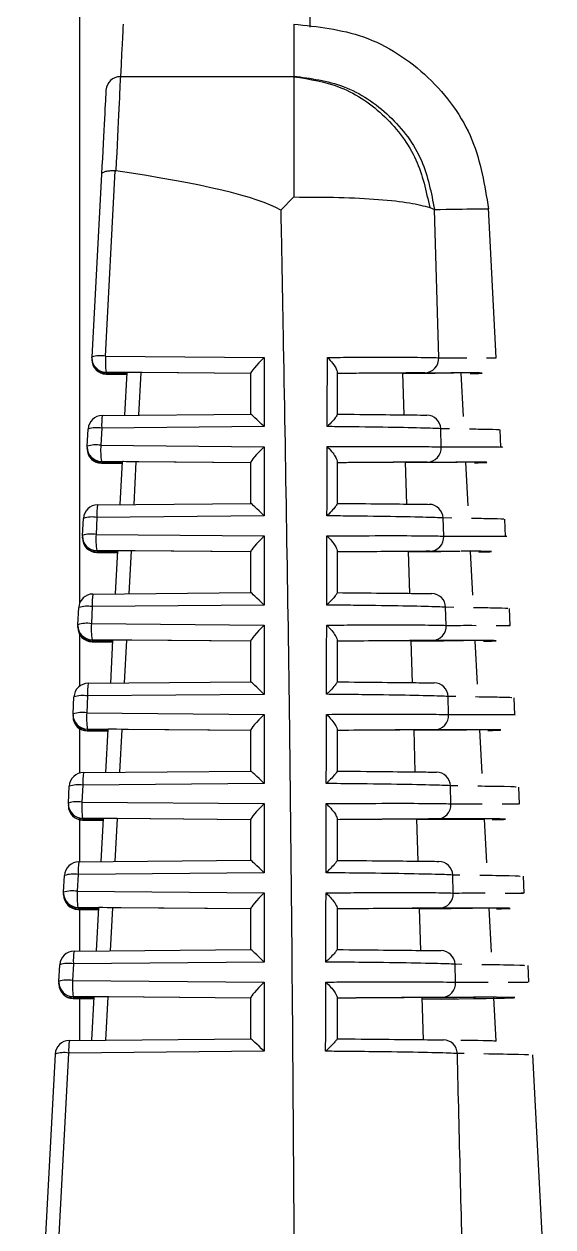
# Model space of a CAD drawing. Extents: x 7 to 135, y 3 to 97.
# Drawn here: x 98.369 to 98.737, y 45.742 to 46.578 of the extents above; entities that cross this region are included whole.
import ezdxf

# ---------------------------------------------------------------- set-up
doc = ezdxf.new("R2010")
doc.units = 0
doc.header["$MEASUREMENT"] = 0
doc.layers.add('OBJECT', color=7, linetype='CONTINUOUS')

msp = doc.modelspace()

# ---------------------------------------------------------------- linework, layer by layer
at = {"layer": 'OBJECT'}
for p, q in [((98.40814, 51.13699), (98.40814, 46.17553)), ((98.56814, 51.04699), (98.56814, 46.57573)), ((98.55699, 46.54123), (98.43643, 46.54123)), ((98.55699, 46.54168), (98.55699, 46.54123)), ((98.42335, 46.47341), (98.41664, 46.34644)), ((98.42611, 46.34714), (98.4329, 46.47581)), ((98.4329, 46.47581), (98.43326, 46.47578)), ((98.55699, 46.45765), (98.5479, 46.4485)), ((98.6514, 46.45032), (98.65473, 46.44893)), ((98.65769, 46.34599), (98.65473, 46.44893)), ((98.69769, 46.34582), (98.69224, 46.44982)), ((98.41663, 46.34591), (98.41664, 46.34644)), ((98.41663, 46.34591), (98.41663, 46.34575)), ((98.41664, 46.34535), (98.41663, 46.34483)), ((98.41663, 46.34483), (98.41663, 46.34466)), ((98.42611, 46.34714), (98.53647, 46.34619)), ((98.53647, 46.34619), (98.53647, 46.29812)), ((98.67523, 46.34601), (98.67715, 46.34599)), ((98.69093, 46.34587), (98.69763, 46.34581)), ((98.52699, 46.33504), (98.42654, 46.33591)), ((98.42654, 46.33591), (98.42654, 46.33575)), ((98.42654, 46.33575), (98.44111, 46.33561)), ((98.43954, 46.30603), (98.44111, 46.33576)), ((98.45054, 46.33569), (98.44897, 46.30611)), ((98.52699, 46.33503), (98.45054, 46.33569)), ((98.52699, 46.3068), (98.52699, 46.3352)), ((98.58699, 46.33626), (98.58699, 46.3065)), ((98.63357, 46.30628), (98.63264, 46.33534)), ((98.63264, 46.33534), (98.65529, 46.33533)), ((98.67481, 46.30522), (98.67323, 46.33516)), ((98.44106, 46.33471), (98.42654, 46.33483)), ((98.42654, 46.33483), (98.42654, 46.33466)), ((98.42654, 46.33466), (98.44105, 46.33454)), ((98.4239, 46.30589), (98.52701, 46.3068)), ((98.41337, 46.28448), (98.414, 46.29642)), ((98.42346, 46.29712), (98.42283, 46.28518)), ((98.53647, 46.29812), (98.42346, 46.29712)), ((98.65944, 46.28402), (98.65908, 46.29667)), ((98.66526, 46.29657), (98.65908, 46.29667)), ((98.70093, 46.28386), (98.70031, 46.2958)), ((98.42283, 46.28518), (98.53647, 46.2842)), ((98.41336, 46.28395), (98.41337, 46.28448)), ((98.41336, 46.28395), (98.41336, 46.28379)), ((98.41336, 46.28284), (98.41337, 46.28337)), ((98.41336, 46.28284), (98.41336, 46.28268)), ((98.53647, 46.2842), (98.53647, 46.23613)), ((98.52699, 46.27305), (98.42327, 46.27395)), ((98.42327, 46.27395), (98.42327, 46.27379)), ((98.42327, 46.27379), (98.43784, 46.27365)), ((98.43779, 46.27273), (98.42327, 46.27284)), ((98.42327, 46.27284), (98.42327, 46.27268)), ((98.42327, 46.27268), (98.43778, 46.27256)), ((98.43627, 46.24401), (98.43784, 46.2738)), ((98.44726, 46.27373), (98.4457, 46.2441)), ((98.52699, 46.27304), (98.44726, 46.27373)), ((98.52699, 46.24481), (98.52699, 46.27321)), ((98.58699, 46.27419), (98.58699, 46.24455)), ((98.63463, 46.27336), (98.6572, 46.27334)), ((98.63556, 46.24427), (98.63463, 46.27336)), ((98.67806, 46.24319), (98.67648, 46.27337)), ((98.42062, 46.24387), (98.52701, 46.24481)), ((98.42019, 46.2351), (98.41956, 46.22322)), ((98.53647, 46.23613), (98.42019, 46.2351)), ((98.4101, 46.22252), (98.41073, 46.2344)), ((98.66116, 46.22204), (98.66081, 46.23467)), ((98.66669, 46.23457), (98.66081, 46.23467)), ((98.70418, 46.2219), (98.70356, 46.2338)), ((98.41008, 46.22199), (98.4101, 46.22252)), ((98.41008, 46.22199), (98.41008, 46.22183)), ((98.41008, 46.22086), (98.4101, 46.22139)), ((98.41008, 46.22086), (98.41008, 46.2207)), ((98.41956, 46.22322), (98.53647, 46.22221)), ((98.53647, 46.22221), (98.53647, 46.17414)), ((98.52699, 46.21106), (98.42, 46.21199)), ((98.42, 46.21199), (98.42, 46.21183)), ((98.42, 46.21183), (98.43456, 46.21169)), ((98.43451, 46.21074), (98.42, 46.21086)), ((98.42, 46.21086), (98.42, 46.2107)), ((98.42, 46.2107), (98.4345, 46.21057)), ((98.43299, 46.18199), (98.43457, 46.21183)), ((98.44399, 46.21176), (98.44242, 46.18208)), ((98.52699, 46.21105), (98.44399, 46.21176)), ((98.52699, 46.18282), (98.52699, 46.21122)), ((98.58699, 46.21213), (98.58699, 46.18259)), ((98.6366, 46.21139), (98.65908, 46.21137)), ((98.63753, 46.18227), (98.6366, 46.21139)), ((98.68131, 46.18116), (98.67973, 46.2114)), ((98.41735, 46.18186), (98.52701, 46.18282)), ((98.40683, 46.16055), (98.40745, 46.17238)), ((98.41691, 46.17309), (98.41629, 46.16126)), ((98.53647, 46.17414), (98.41691, 46.17309)), ((98.66285, 46.16007), (98.66251, 46.17266)), ((98.66813, 46.17257), (98.66251, 46.17266)), ((98.70743, 46.15995), (98.70681, 46.17179)), ((98.40681, 46.16003), (98.40683, 46.16055)), ((98.40681, 46.16003), (98.40681, 46.15987)), ((98.41629, 46.16126), (98.53647, 46.16022)), ((98.53647, 46.16022), (98.53647, 46.11215)), ((98.68068, 46.1601), (98.68373, 46.16008)), ((98.40681, 46.15888), (98.40683, 46.1594)), ((98.40681, 46.15888), (98.40681, 46.15872)), ((98.40814, 46.15375), (98.40814, 46.11782)), ((98.52699, 46.14907), (98.41673, 46.15003)), ((98.41673, 46.15003), (98.41673, 46.14987)), ((98.41673, 46.14987), (98.43129, 46.14973)), ((98.43124, 46.14876), (98.41673, 46.14888)), ((98.41673, 46.14888), (98.41673, 46.14872)), ((98.41673, 46.14872), (98.43123, 46.14859)), ((98.42972, 46.11997), (98.4313, 46.14987)), ((98.44072, 46.1498), (98.43915, 46.12006)), ((98.52699, 46.14906), (98.44072, 46.1498)), ((98.52699, 46.12083), (98.52699, 46.14923)), ((98.58699, 46.15006), (98.58699, 46.12064)), ((98.63857, 46.14941), (98.66093, 46.1494)), ((98.63948, 46.12026), (98.63857, 46.14941)), ((98.68457, 46.11913), (98.68298, 46.14943)), ((98.41407, 46.11984), (98.52701, 46.12083)), ((98.40355, 46.09859), (98.40418, 46.11036)), ((98.41364, 46.11107), (98.41302, 46.09929)), ((98.53647, 46.11215), (98.41364, 46.11107)), ((98.66452, 46.09809), (98.66419, 46.11066)), ((98.66957, 46.11057), (98.66419, 46.11066)), ((98.71067, 46.09799), (98.71006, 46.10979)), ((98.40354, 46.09806), (98.40355, 46.09859)), ((98.40354, 46.09806), (98.40354, 46.09791)), ((98.40354, 46.09689), (98.40355, 46.09742)), ((98.40354, 46.09689), (98.40354, 46.09674)), ((98.41302, 46.09929), (98.53647, 46.09823)), ((98.53647, 46.09823), (98.53647, 46.05016)), ((98.40814, 46.08833), (98.40814, 46.05743)), ((98.52699, 46.08708), (98.41345, 46.08807)), ((98.41345, 46.08807), (98.41345, 46.08791)), ((98.41345, 46.08791), (98.42802, 46.08777)), ((98.42797, 46.08678), (98.41345, 46.08689)), ((98.41345, 46.08689), (98.41345, 46.08674)), ((98.41345, 46.08674), (98.42796, 46.08661)), ((98.42644, 46.05795), (98.42803, 46.08791)), ((98.43745, 46.08784), (98.43587, 46.05804)), ((98.52699, 46.08707), (98.43745, 46.08784)), ((98.52699, 46.05884), (98.52699, 46.08724)), ((98.58699, 46.08801), (98.58699, 46.05868)), ((98.64051, 46.08744), (98.66276, 46.08743)), ((98.64143, 46.05825), (98.64051, 46.08744)), ((98.68782, 46.0571), (98.68623, 46.08746)), ((98.4108, 46.05782), (98.52701, 46.05884)), ((98.40028, 46.03663), (98.4009, 46.04834)), ((98.41036, 46.04905), (98.40974, 46.03733)), ((98.53647, 46.05016), (98.41036, 46.04905)), ((98.66617, 46.03612), (98.66584, 46.04865)), ((98.671, 46.04857), (98.66584, 46.04865)), ((98.71392, 46.03604), (98.71331, 46.04778)), ((98.40027, 46.0361), (98.40028, 46.03663)), ((98.40027, 46.0361), (98.40027, 46.03595)), ((98.40027, 46.03491), (98.40028, 46.03544)), ((98.40027, 46.03491), (98.40027, 46.03476)), ((98.40028, 46.03539), (98.40028, 46.03544)), ((98.40974, 46.03733), (98.53647, 46.03624)), ((98.53647, 46.03624), (98.53647, 45.98817)), ((98.6864, 46.03614), (98.68798, 46.03614)), ((98.52699, 46.02509), (98.41018, 46.0261)), ((98.41018, 46.0261), (98.41018, 46.02595)), ((98.41018, 46.02595), (98.42475, 46.02582)), ((98.42317, 45.99594), (98.42475, 46.02595)), ((98.58699, 46.02595), (98.58699, 45.99671)), ((98.40814, 46.02499), (98.40814, 45.9958)), ((98.42469, 46.02479), (98.41018, 46.02491)), ((98.41018, 46.02491), (98.41018, 46.02476)), ((98.41018, 46.02476), (98.42468, 46.02463)), ((98.43418, 46.02588), (98.4326, 45.99602)), ((98.52699, 46.02507), (98.43418, 46.02588)), ((98.52699, 45.99685), (98.52699, 46.02524)), ((98.64336, 45.99624), (98.64245, 46.02546)), ((98.69107, 45.99507), (98.68948, 46.02549)), ((98.40752, 45.9958), (98.52701, 45.99685)), ((98.39701, 45.97467), (98.39762, 45.98633)), ((98.40709, 45.98703), (98.40647, 45.97537)), ((98.53647, 45.98817), (98.40709, 45.98703)), ((98.66779, 45.97414), (98.66746, 45.98665)), ((98.67244, 45.98657), (98.66746, 45.98665)), ((98.71717, 45.97408), (98.71656, 45.98578)), ((98.397, 45.97414), (98.39701, 45.97467)), ((98.397, 45.97414), (98.397, 45.97399)), ((98.397, 45.97293), (98.39701, 45.97345)), ((98.397, 45.97293), (98.397, 45.97278)), ((98.39701, 45.97345), (98.39701, 45.97346)), ((98.39701, 45.9734), (98.39701, 45.97345)), ((98.40647, 45.97537), (98.53647, 45.97424)), ((98.53647, 45.97424), (98.53647, 45.92617)), ((98.6871, 45.97418), (98.69006, 45.97416)), ((98.52699, 45.9631), (98.40691, 45.96414)), ((98.40691, 45.96414), (98.40691, 45.96399)), ((98.40691, 45.96399), (98.42147, 45.96386)), ((98.42142, 45.96281), (98.40691, 45.96293)), ((98.40691, 45.96293), (98.40691, 45.96278)), ((98.40691, 45.96278), (98.42141, 45.96265)), ((98.40814, 45.96277), (98.40814, 45.93381)), ((98.41989, 45.93392), (98.42148, 45.96399)), ((98.4309, 45.96392), (98.42932, 45.934)), ((98.52699, 45.96308), (98.4309, 45.96392)), ((98.52699, 45.93486), (98.52699, 45.96325)), ((98.58699, 45.9639), (98.58699, 45.93475)), ((98.64437, 45.96349), (98.66634, 45.96349)), ((98.64528, 45.93423), (98.64437, 45.96349)), ((98.69433, 45.93304), (98.69273, 45.96352)), ((98.40425, 45.93378), (98.52701, 45.93486)), ((98.53647, 45.92617), (98.40381, 45.92501)), ((98.39374, 45.91271), (98.39435, 45.92431)), ((98.40381, 45.92501), (98.4032, 45.91341)), ((98.66938, 45.91216), (98.66906, 45.92465)), ((98.67386, 45.92457), (98.66906, 45.92465)), ((98.72042, 45.91213), (98.71981, 45.92377)), ((98.39372, 45.91218), (98.39374, 45.91271)), ((98.39372, 45.91218), (98.39372, 45.91203)), ((98.39372, 45.91094), (98.39374, 45.91147)), ((98.39372, 45.91094), (98.39372, 45.9108)), ((98.39374, 45.91147), (98.39374, 45.91149)), ((98.39374, 45.9114), (98.39374, 45.91147)), ((98.4032, 45.91341), (98.53647, 45.91225)), ((98.53647, 45.91225), (98.53647, 45.86418)), ((98.68953, 45.9122), (98.69212, 45.91219)), ((98.52699, 45.90111), (98.40364, 45.90218)), ((98.40364, 45.90218), (98.40364, 45.90203)), ((98.40364, 45.90203), (98.4182, 45.9019)), ((98.41815, 45.90083), (98.40364, 45.90094)), ((98.40364, 45.90094), (98.40364, 45.9008)), ((98.40364, 45.9008), (98.41814, 45.90067)), ((98.40814, 45.90076), (98.40814, 45.87182)), ((98.41662, 45.8719), (98.41821, 45.90202)), ((98.42763, 45.90195), (98.42605, 45.87198)), ((98.52699, 45.90109), (98.42763, 45.90195)), ((98.52699, 45.87287), (98.52699, 45.90126)), ((98.58699, 45.90185), (98.58699, 45.87278)), ((98.64629, 45.90151), (98.6681, 45.90152)), ((98.64719, 45.87222), (98.64629, 45.90151)), ((98.64629, 45.90035), (98.66811, 45.90072)), ((98.69757, 45.8712), (98.69598, 45.90154)), ((98.40097, 45.87176), (98.52701, 45.87287)), ((98.39107, 45.86229), (98.36949, 45.45355)), ((98.37897, 45.45451), (98.40054, 45.86299)), ((98.53647, 45.86418), (98.40054, 45.86299)), ((98.67527, 45.86256), (98.67063, 45.86264)), ((98.73708, 45.59423), (98.72305, 45.86177)), ((98.55699, 45.74217), (98.55699, 45.45365))]:
    msp.add_line(p, q, dxfattribs=at)
for centre, radius, start, end in [((98.43633, 46.53133), 0.00991, 89.45203, 176.53619), ((98.42663, 46.34591), 0.01, 179.99822, 269.50212), ((98.42663, 46.34575), 0.01, 179.99822, 269.50212), ((98.42663, 46.34483), 0.01, 180.00152, 269.49882), ((98.42663, 46.34466), 0.01, 180.00152, 269.49882), ((98.42283, 46.32722), 0.02019, 80.6546, 107.83415), ((98.48073, 46.34364), 0.05474, 176.33462, 188.11749), ((98.64779, 46.34539), 0.00992, 271.06962, 3.49754), ((98.42677, 46.33819), 0.00337, 219.1871, 266.06783), ((98.42399, 46.29589), 0.01, 90.50196, 176.97541), ((98.46414, 46.2995), 0.04075, 170.9688, 183.34041), ((98.6492, 46.29626), 0.00989, 2.40927, 89.01679), ((98.42019, 46.27719), 0.0202, 80.6613, 107.82693), ((98.41956, 46.26525), 0.0202, 80.6613, 107.82693), ((98.47747, 46.28168), 0.05475, 176.3321, 188.11379), ((98.42336, 46.28395), 0.01, 180.00152, 269.49882), ((98.42336, 46.28379), 0.01, 179.99822, 269.50212), ((98.42336, 46.28284), 0.01, 180.00338, 269.49696), ((98.42336, 46.28268), 0.01, 180.00152, 269.49882), ((98.64954, 46.28341), 0.00992, 271.09565, 3.5129), ((98.42351, 46.27624), 0.0034, 218.12736, 265.90697), ((98.42071, 46.23387), 0.01, 90.50196, 176.97541), ((98.46095, 46.23747), 0.04083, 170.98171, 183.3275), ((98.65093, 46.23426), 0.00989, 2.39, 88.99444), ((98.41691, 46.21517), 0.0202, 80.6613, 107.82693), ((98.42008, 46.22199), 0.01, 180.00152, 269.49882), ((98.42008, 46.22183), 0.01, 180.00152, 269.49882), ((98.42008, 46.22086), 0.01, 179.99822, 269.50212), ((98.42008, 46.2207), 0.01, 179.99822, 269.50212), ((98.41628, 46.20327), 0.02022, 80.67261, 107.81562), ((98.47419, 46.21972), 0.05474, 176.33172, 188.11417), ((98.65126, 46.22143), 0.00992, 271.11507, 3.53145), ((98.42024, 46.21427), 0.00341, 217.48517, 265.8938), ((98.41744, 46.17186), 0.01, 90.50382, 176.97709), ((98.45769, 46.17545), 0.04085, 170.98378, 183.32582), ((98.65264, 46.17225), 0.00988, 2.36705, 88.98284), ((98.41364, 46.15315), 0.0202, 80.6613, 107.82693), ((98.41681, 46.16003), 0.01, 179.99487, 269.50547), ((98.41681, 46.15987), 0.01, 179.99953, 269.50081), ((98.41301, 46.14132), 0.0202, 80.66304, 107.82519), ((98.47091, 46.15776), 0.05473, 176.33394, 188.11816), ((98.65296, 46.15945), 0.00991, 271.14296, 3.54499), ((98.41681, 46.15888), 0.01, 179.99953, 269.50081), ((98.41681, 46.15872), 0.01, 179.99487, 269.50547), ((98.41697, 46.1523), 0.00343, 216.88695, 265.84684), ((98.41416, 46.10984), 0.01, 90.50401, 176.97337), ((98.45441, 46.11344), 0.04084, 170.98324, 183.32597), ((98.65432, 46.11025), 0.00988, 2.34988, 88.96189), ((98.41036, 46.09111), 0.02023, 80.67779, 107.81044), ((98.41354, 46.09807), 0.01, 180.00152, 269.49882), ((98.41354, 46.09791), 0.01, 180.00152, 269.49882), ((98.41354, 46.09689), 0.01, 179.99686, 269.50348), ((98.41354, 46.09674), 0.01, 180.00152, 269.49882), ((98.40974, 46.07936), 0.0202, 80.66006, 107.8287), ((98.46765, 46.0958), 0.05475, 176.33509, 188.11678), ((98.65463, 46.09748), 0.00991, 271.16179, 3.56736), ((98.4137, 46.09031), 0.00343, 216.97782, 265.86182), ((98.41089, 46.04782), 0.01, 90.49854, 176.97544), ((98.45108, 46.05142), 0.04079, 170.9712, 183.33037), ((98.65597, 46.04825), 0.00988, 2.32387, 88.93926), ((98.40708, 46.02911), 0.0202, 80.66304, 107.82519), ((98.41027, 46.0361), 0.01, 179.99822, 269.50212), ((98.41027, 46.03595), 0.01, 180.00152, 269.49882), ((98.41027, 46.03491), 0.01, 180.00152, 269.49882), ((98.41027, 46.03476), 0.01, 180.00152, 269.49882), ((98.40647, 46.01739), 0.02021, 80.66351, 107.81765), ((98.46437, 46.03383), 0.05474, 176.33162, 188.1145), ((98.65628, 46.0355), 0.00991, 271.18144, 3.58602), ((98.41043, 46.02835), 0.00344, 216.45337, 265.78265), ((98.40761, 45.9858), 0.01, 90.5005, 176.97349), ((98.4478, 45.9894), 0.04079, 170.9712, 183.33037), ((98.6576, 45.98625), 0.00987, 2.30279, 88.92216), ((98.40381, 45.96709), 0.0202, 80.66304, 107.82519), ((98.407, 45.97414), 0.01, 180.00152, 269.49882), ((98.407, 45.97399), 0.01, 180.00152, 269.49882), ((98.407, 45.97293), 0.01, 180.00152, 269.49882), ((98.407, 45.97278), 0.01, 180.00152, 269.49882), ((98.40319, 45.95544), 0.0202, 80.6613, 107.82693), ((98.46111, 45.97187), 0.05475, 176.3321, 188.11379), ((98.6579, 45.97352), 0.00991, 271.20759, 3.60458), ((98.40717, 45.96638), 0.00346, 215.94487, 265.70818), ((98.6592, 45.92425), 0.00987, 2.284, 88.90281), ((98.40434, 45.92378), 0.01, 90.49892, 176.982), ((98.44457, 45.92738), 0.04083, 170.97696, 183.32499), ((98.40053, 45.90508), 0.0202, 80.66006, 107.8287), ((98.40372, 45.91218), 0.01, 179.99953, 269.50081), ((98.40372, 45.91203), 0.01, 179.99953, 269.50081), ((98.40372, 45.91094), 0.01, 179.99624, 269.5041), ((98.40372, 45.9108), 0.01, 179.99953, 269.50081), ((98.39992, 45.89347), 0.0202, 80.66304, 107.82519), ((98.45783, 45.90991), 0.05475, 176.33509, 188.11678), ((98.6595, 45.91154), 0.0099, 271.22931, 3.6244), ((98.4039, 45.9044), 0.00347, 215.41374, 265.70437), ((98.40106, 45.86176), 0.01, 90.4991, 176.97827), ((98.44123, 45.86536), 0.04076, 170.97088, 183.33872), ((98.66078, 45.86225), 0.00986, 2.25433, 88.88375), ((98.39726, 45.84305), 0.02021, 80.66351, 107.81765)]:
    msp.add_arc(centre, radius, start, end, dxfattribs=at)
for centre, major_axis, ratio, start_param, end_param in [((98.3201, 44.32779), (0.11828, 2.25), 0.000066, 0.000003, 0.180504), ((98.43072, 46.42318), (0.00581, 0.12), 0.000061, 0.180503, 1.117124), ((98.42073, 46.42371), (0.00581, 0.11), 0.000066, 0.180504, 1.102037), ((96.26725, 46.42318), (2.28974, 0.01481), 0.052007, 0.088798, 0.329912), ((98.53699, 46.34496), (0.00996, 0.00988), 0.088566, 1.535578, 3.054015), ((98.45112, 46.33567), (0.01001, -0.00009), 0.001262, 1.629521, 3.141604), ((96.49357, 46.31614), (2.19422, 0.01915), 0.001254, 6.195988, 6.423906), ((98.53699, 46.29689), (0.00999, -0.00991), 0.036008, 1.658834, 3.10717), ((98.53699, 46.28297), (0.00996, 0.00988), 0.088566, 1.535578, 3.054015), ((98.44785, 46.27371), (0.01001, -0.00009), 0.001262, 1.629521, 3.141604), ((96.49357, 46.25414), (2.19746, 0.01918), 0.001254, 6.195253, 6.423038), ((98.53699, 46.2349), (0.00999, -0.00991), 0.036008, 1.658834, 3.10717), ((98.53699, 46.22098), (0.00996, 0.00988), 0.088566, 1.535578, 3.054015), ((98.44458, 46.21175), (0.01001, -0.00009), 0.001262, 1.629521, 3.141604), ((96.49357, 46.19214), (2.20071, 0.01921), 0.001254, 6.194462, 6.421362), ((98.53699, 46.17291), (0.00999, -0.00991), 0.036008, 1.658834, 3.10717), ((98.53699, 46.15899), (0.00996, 0.00988), 0.088566, 1.535578, 3.054015), ((98.44131, 46.14978), (0.01001, -0.00009), 0.001262, 1.629521, 3.141604), ((96.49357, 46.13014), (2.20396, 0.01923), 0.001254, 6.193621, 6.484182), ((98.53699, 46.11092), (0.00999, -0.00991), 0.036008, 1.658834, 3.10717), ((98.53699, 46.097), (0.00996, 0.00988), 0.088566, 1.535578, 3.054015), ((98.43804, 46.08782), (0.01001, -0.00009), 0.001262, 1.629521, 3.141604), ((96.49357, 46.06814), (2.20721, 0.01926), 0.001254, 6.192734, 6.487571), ((98.53699, 46.04893), (0.00999, -0.00991), 0.036008, 1.658834, 3.10717), ((98.53699, 46.03501), (0.00996, 0.00988), 0.088566, 1.535578, 3.054015), ((98.43476, 46.02586), (0.01001, -0.00009), 0.001262, 1.629521, 3.141604), ((96.49356, 46.00614), (2.21046, 0.01929), 0.001254, 6.191806, 6.490952), ((98.53699, 45.98694), (0.00999, -0.00991), 0.036008, 1.658834, 3.10717), ((98.53699, 45.97302), (0.00996, 0.00988), 0.088566, 1.535578, 3.054015), ((98.43149, 45.9639), (0.01001, -0.00009), 0.001262, 1.629521, 3.141604), ((96.49356, 45.94414), (2.21371, 0.01932), 0.001254, 6.190839, 6.494325), ((98.53699, 45.92495), (0.00999, -0.00991), 0.036008, 1.658834, 3.10717), ((98.53699, 45.91102), (0.00996, 0.00988), 0.088566, 1.535578, 3.054015), ((98.42822, 45.90194), (0.01001, -0.00009), 0.001262, 1.629521, 3.141604), ((96.49356, 45.88214), (2.21696, 0.01935), 0.001254, 6.068659, 6.49769), ((98.53699, 45.86295), (0.00999, -0.00991), 0.036008, 1.658834, 3.10717)]:
    msp.add_ellipse(centre, major_axis=major_axis, ratio=ratio, start_param=start_param, end_param=end_param, dxfattribs=at)
for points, knots in [([(98.55699, 46.57779), (98.55699, 46.57634), (98.55699, 46.57344), (98.55699, 46.55226), (98.55699, 46.54168)], [0, 0, 0, 0, 0.500001, 1, 1, 1, 1]), ([(98.55699, 46.57779), (98.5735, 46.57602), (98.60779, 46.57235), (98.65243, 46.54291), (98.68417, 46.49987), (98.68963, 46.46582), (98.69226, 46.44942)], [0, 0, 0, 0, 0.240774, 0.500001, 0.759229, 1, 1, 1, 1]), ([(98.55699, 46.54168), (98.56871, 46.54009), (98.59302, 46.53678), (98.62485, 46.51535), (98.64792, 46.48469), (98.65252, 46.46057), (98.65473, 46.44893)], [0, 0, 0, 0, 0.241169, 0.500003, 0.758832, 1, 1, 1, 1]), ([(98.55699, 46.54123), (98.55699, 46.5384), (98.55699, 46.53274), (98.55699, 46.5136), (98.55699, 46.4885), (98.55699, 46.46793), (98.55699, 46.45765)], [0, 0, 0, 0, 0.25, 0.499998, 0.750001, 1, 1, 1, 1]), ([(98.55699, 46.54123), (98.56812, 46.53949), (98.59116, 46.53586), (98.62151, 46.51482), (98.64392, 46.48506), (98.64896, 46.46164), (98.6514, 46.45032)], [0, 0, 0, 0, 0.241561, 0.5, 0.758436, 1, 1, 1, 1]), ([(98.4329, 46.47581), (98.43179, 46.47582), (98.42958, 46.47583), (98.42669, 46.47545), (98.42453, 46.47481), (98.42356, 46.47409), (98.42336, 46.4736), (98.42335, 46.47343), (98.42335, 46.47341)], [0, 0, 0, 0, 0.219288, 0.438522, 0.659235, 0.882983, 0.985837, 1, 1, 1, 1]), ([(98.55699, 46.45765), (98.56768, 46.45763), (98.58907, 46.45761), (98.61668, 46.45612), (98.63903, 46.45373), (98.64727, 46.45146), (98.6514, 46.45032)], [0, 0, 0, 0, 0.250003, 0.500001, 0.749998, 1, 1, 1, 1]), ([(98.5479, 46.4485), (98.54801, 46.44282), (98.54855, 46.41439), (98.55074, 46.29501), (98.55474, 46.06527), (98.55618, 45.85823), (98.55699, 45.74217)], [0, 0, 0, 0, 0.024147, 0.120738, 0.507103, 1, 1, 1, 1]), ([(98.65473, 46.44893), (98.6656, 46.44914), (98.68749, 46.44956), (98.69066, 46.44947), (98.69226, 46.44942)], [0, 0, 0, 0, 0.496376, 1, 1, 1, 1]), ([(98.5802, 46.29814), (98.58021, 46.30475), (98.58026, 46.32077), (98.5803, 46.33679), (98.58033, 46.34621)], [0, 0, 0, 0, 0.412317, 1, 1, 1, 1]), ([(98.58033, 46.34621), (98.58256, 46.34622), (98.59104, 46.34627), (98.61097, 46.34636), (98.63612, 46.34636), (98.65207, 46.3462), (98.65643, 46.34604), (98.65769, 46.34599)], [0, 0, 0, 0, 0.057678, 0.219413, 0.543378, 0.867764, 1, 1, 1, 1]), ([(98.58033, 46.34621), (98.58036, 46.34618), (98.58071, 46.34583), (98.58233, 46.34414), (98.58464, 46.3414), (98.58662, 46.33826), (98.58687, 46.33688), (98.58699, 46.33626)], [0, 0, 0, 0, 0.008654, 0.100004, 0.471207, 0.763083, 1, 1, 1, 1]), ([(98.65769, 46.34599), (98.65891, 46.34599), (98.66501, 46.34601), (98.67297, 46.34603), (98.67499, 46.34601), (98.67523, 46.34601)], [0, 0, 0, 0, 0.179855, 0.899387, 1, 1, 1, 1]), ([(98.64797, 46.33547), (98.6444, 46.33545), (98.63725, 46.33542), (98.61435, 46.33525), (98.59528, 46.3351), (98.58699, 46.33503)], [0, 0, 0, 0, 0.3611908, 0.7224559, 1, 1, 1, 1]), ([(98.63264, 46.33534), (98.62946, 46.33532), (98.62256, 46.33529), (98.60407, 46.33516), (98.59028, 46.33505), (98.58699, 46.33503)], [0, 0, 0, 0, 0.393565, 0.855349, 1, 1, 1, 1]), ([(98.64791, 46.33547), (98.65336, 46.33548), (98.66191, 46.3355), (98.66657, 46.33548), (98.66827, 46.33547)], [0, 0, 0, 0, 0.636667, 1, 1, 1, 1]), ([(98.58699, 46.3065), (98.58687, 46.30613), (98.58661, 46.3053), (98.58458, 46.30271), (98.58223, 46.30017), (98.58056, 46.2985), (98.58023, 46.29817), (98.5802, 46.29814)], [0, 0, 0, 0, 0.229454, 0.521601, 0.905462, 0.991718, 1, 1, 1, 1]), ([(98.58699, 46.30679), (98.59766, 46.30669), (98.619, 46.30649), (98.64039, 46.30626), (98.64656, 46.30618), (98.64937, 46.30615)], [0, 0, 0, 0, 0.3528972, 0.7057251, 1, 1, 1, 1]), ([(98.65908, 46.29667), (98.65746, 46.29676), (98.65257, 46.297), (98.63486, 46.29744), (98.6095, 46.29783), (98.59012, 46.29804), (98.58247, 46.29812), (98.5802, 46.29814)], [0, 0, 0, 0, 0.160131, 0.483001, 0.805363, 0.942125, 1, 1, 1, 1]), ([(98.70002, 46.29579), (98.69925, 46.29588), (98.6982, 46.29601), (98.68311, 46.29626), (98.67904, 46.29633)], [0, 0, 0, 0, 0.730143, 1, 1, 1, 1]), ([(98.58003, 46.23615), (98.58005, 46.24276), (98.58009, 46.25878), (98.58013, 46.2748), (98.58016, 46.28422)], [0, 0, 0, 0, 0.412356, 1, 1, 1, 1]), ([(98.58016, 46.28422), (98.58245, 46.28423), (98.59103, 46.28429), (98.61116, 46.28438), (98.63669, 46.28439), (98.65339, 46.28423), (98.65801, 46.28407), (98.65944, 46.28402)], [0, 0, 0, 0, 0.057934, 0.2174925, 0.5370269, 0.8569765, 1, 1, 1, 1]), ([(98.58016, 46.28422), (98.58019, 46.28419), (98.58063, 46.28375), (98.58233, 46.282), (98.58467, 46.2792), (98.58663, 46.27612), (98.58688, 46.27479), (98.58699, 46.27419)], [0, 0, 0, 0, 0.008552, 0.122913, 0.485788, 0.769307, 1, 1, 1, 1]), ([(98.65944, 46.28402), (98.66076, 46.28402), (98.66232, 46.28402), (98.66362, 46.28403), (98.66382, 46.28403)], [0, 0, 0, 0, 0.843879, 1, 1, 1, 1]), ([(98.66382, 46.28403), (98.66815, 46.28403), (98.69064, 46.28406), (98.70584, 46.28403), (98.7007, 46.28384), (98.70058, 46.28384)], [0, 0, 0, 0, 0.188632, 0.981714, 1, 1, 1, 1]), ([(98.64973, 46.27349), (98.64611, 46.27347), (98.63888, 46.27344), (98.61553, 46.27327), (98.59582, 46.27311), (98.58699, 46.27304)], [0, 0, 0, 0, 0.355594, 0.711265, 1, 1, 1, 1]), ([(98.63463, 46.27336), (98.63126, 46.27335), (98.62409, 46.27331), (98.60479, 46.27318), (98.59056, 46.27307), (98.58699, 46.27304)], [0, 0, 0, 0, 0.398444, 0.849041, 1, 1, 1, 1]), ([(98.64966, 46.27349), (98.65521, 46.2735), (98.66392, 46.27352), (98.66874, 46.27351), (98.67049, 46.2735)], [0, 0, 0, 0, 0.637269, 1, 1, 1, 1]), ([(98.58699, 46.24455), (98.58688, 46.2442), (98.58662, 46.24342), (98.58463, 46.24091), (98.58224, 46.23835), (98.58049, 46.23661), (98.58006, 46.23618), (98.58003, 46.23615)], [0, 0, 0, 0, 0.2232725, 0.5062771, 0.8802754, 0.9917616, 1, 1, 1, 1]), ([(98.58699, 46.2448), (98.59777, 46.2447), (98.61932, 46.2445), (98.64159, 46.24427), (98.64807, 46.24418), (98.6511, 46.24414)], [0, 0, 0, 0, 0.3475329, 0.6950032, 1, 1, 1, 1]), ([(98.66081, 46.23467), (98.65917, 46.23475), (98.65421, 46.235), (98.6364, 46.23543), (98.61057, 46.23583), (98.59058, 46.23605), (98.58236, 46.23613), (98.58003, 46.23615)], [0, 0, 0, 0, 0.1580333, 0.4766743, 0.794813, 0.9418603, 1, 1, 1, 1]), ([(98.70288, 46.23376), (98.70224, 46.23385), (98.70132, 46.23399), (98.68526, 46.23425), (98.68047, 46.23433)], [0, 0, 0, 0, 0.701557, 1, 1, 1, 1]), ([(98.57987, 46.17416), (98.57989, 46.18077), (98.57993, 46.19679), (98.57997, 46.21282), (98.58, 46.22223)], [0, 0, 0, 0, 0.412399, 1, 1, 1, 1]), ([(98.58, 46.22223), (98.58234, 46.22225), (98.59101, 46.2223), (98.61135, 46.2224), (98.63722, 46.22242), (98.65469, 46.22227), (98.65957, 46.2221), (98.66116, 46.22204)], [0, 0, 0, 0, 0.058197, 0.215687, 0.531013, 0.846741, 1, 1, 1, 1]), ([(98.58, 46.22223), (98.58003, 46.2222), (98.58056, 46.22168), (98.58233, 46.21985), (98.58471, 46.217), (98.58663, 46.21398), (98.58688, 46.2127), (98.58699, 46.21213)], [0, 0, 0, 0, 0.008433, 0.1450491, 0.4996813, 0.7752464, 1, 1, 1, 1]), ([(98.66116, 46.22204), (98.66245, 46.22205), (98.66829, 46.22206), (98.67313, 46.22206), (98.67689, 46.22207)], [0, 0, 0, 0, 0.221883, 1, 1, 1, 1]), ([(98.67689, 46.22207), (98.67746, 46.22207), (98.69623, 46.22209), (98.70887, 46.22206), (98.70369, 46.22187), (98.70345, 46.22187)], [0, 0, 0, 0, 0.028517, 0.95509, 1, 1, 1, 1]), ([(98.65145, 46.21152), (98.6478, 46.2115), (98.64048, 46.21147), (98.6167, 46.21129), (98.59636, 46.21113), (98.58699, 46.21105)], [0, 0, 0, 0, 0.350317, 0.700703, 1, 1, 1, 1]), ([(98.6366, 46.21139), (98.63217, 46.21137), (98.62365, 46.21133), (98.60205, 46.21116), (98.58905, 46.21106), (98.58699, 46.21105)], [0, 0, 0, 0, 0.476712, 0.917129, 1, 1, 1, 1]), ([(98.65139, 46.21152), (98.65704, 46.21153), (98.6659, 46.21155), (98.67088, 46.21154), (98.67268, 46.21153)], [0, 0, 0, 0, 0.637847, 1, 1, 1, 1]), ([(98.58699, 46.18259), (98.58688, 46.18227), (98.58663, 46.18154), (98.58468, 46.17911), (98.58225, 46.17652), (98.58043, 46.17471), (98.5799, 46.17419), (98.57987, 46.17416)], [0, 0, 0, 0, 0.2174468, 0.4917666, 0.8561753, 0.9918977, 1, 1, 1, 1]), ([(98.58699, 46.18281), (98.59787, 46.18271), (98.61962, 46.1825), (98.64275, 46.18227), (98.64955, 46.18218), (98.65281, 46.18214)], [0, 0, 0, 0, 0.342466, 0.684876, 1, 1, 1, 1]), ([(98.66251, 46.17266), (98.66085, 46.17275), (98.65583, 46.173), (98.63791, 46.17343), (98.61163, 46.17383), (98.59103, 46.17406), (98.58225, 46.17414), (98.57987, 46.17416)], [0, 0, 0, 0, 0.156043, 0.470657, 0.784781, 0.941597, 1, 1, 1, 1]), ([(98.70574, 46.17174), (98.70522, 46.17183), (98.70445, 46.17196), (98.68743, 46.17224), (98.68191, 46.17233)], [0, 0, 0, 0, 0.675794, 1, 1, 1, 1]), ([(98.57971, 46.11217), (98.57973, 46.11878), (98.57977, 46.1348), (98.57981, 46.15083), (98.57983, 46.16024)], [0, 0, 0, 0, 0.412425, 1, 1, 1, 1]), ([(98.57983, 46.16024), (98.58223, 46.16026), (98.59099, 46.16032), (98.61152, 46.16042), (98.63774, 46.16044), (98.65595, 46.1603), (98.66109, 46.16013), (98.66285, 46.16007)], [0, 0, 0, 0, 0.058464, 0.213983, 0.525308, 0.837021, 1, 1, 1, 1]), ([(98.57983, 46.16024), (98.57987, 46.16021), (98.58048, 46.1596), (98.58233, 46.1577), (98.58475, 46.15481), (98.58664, 46.15185), (98.58688, 46.15062), (98.58699, 46.15006)], [0, 0, 0, 0, 0.008346, 0.166402, 0.512972, 0.780847, 1, 1, 1, 1]), ([(98.66285, 46.16007), (98.66414, 46.16007), (98.67055, 46.16008), (98.67843, 46.16011), (98.68066, 46.1601), (98.68068, 46.1601)], [0, 0, 0, 0, 0.1980428, 0.990338, 1, 1, 1, 1]), ([(98.69751, 46.15999), (98.70281, 46.15999), (98.70919, 46.15998), (98.70672, 46.1599), (98.70631, 46.15989)], [0, 0, 0, 0, 0.832366, 1, 1, 1, 1]), ([(98.65316, 46.14954), (98.64946, 46.14952), (98.64206, 46.14949), (98.61785, 46.14931), (98.59689, 46.14914), (98.58699, 46.14906)], [0, 0, 0, 0, 0.3453245, 0.6907227, 1, 1, 1, 1]), ([(98.63857, 46.14941), (98.63395, 46.14939), (98.62517, 46.14935), (98.60282, 46.14918), (98.58936, 46.14908), (98.58699, 46.14906)], [0, 0, 0, 0, 0.47715, 0.907815, 1, 1, 1, 1]), ([(98.6531, 46.14954), (98.65885, 46.14956), (98.66786, 46.14958), (98.67299, 46.14957), (98.67485, 46.14956)], [0, 0, 0, 0, 0.6384, 1, 1, 1, 1]), ([(98.58699, 46.12064), (98.58688, 46.12033), (98.58664, 46.11965), (98.58473, 46.1173), (98.58226, 46.11469), (98.58036, 46.11281), (98.57974, 46.1122), (98.57971, 46.11217)], [0, 0, 0, 0, 0.211945, 0.477976, 0.832961, 0.991961, 1, 1, 1, 1]), ([(98.58699, 46.12082), (98.59796, 46.12072), (98.61991, 46.12051), (98.64388, 46.12027), (98.651, 46.12018), (98.65449, 46.12013)], [0, 0, 0, 0, 0.337675, 0.675298, 1, 1, 1, 1]), ([(98.66419, 46.11066), (98.6625, 46.11074), (98.65741, 46.11099), (98.6394, 46.11143), (98.61266, 46.11183), (98.59148, 46.11207), (98.58215, 46.11215), (98.57971, 46.11217)], [0, 0, 0, 0, 0.154143, 0.464927, 0.775224, 0.941328, 1, 1, 1, 1]), ([(98.70861, 46.10971), (98.70821, 46.1098), (98.70761, 46.10994), (98.6896, 46.11023), (98.68334, 46.11033)], [0, 0, 0, 0, 0.652384, 1, 1, 1, 1]), ([(98.57955, 46.05018), (98.57957, 46.05679), (98.57961, 46.07282), (98.57965, 46.08884), (98.57968, 46.09825)], [0, 0, 0, 0, 0.412467, 1, 1, 1, 1]), ([(98.57968, 46.09825), (98.58212, 46.09827), (98.59097, 46.09833), (98.61169, 46.09844), (98.63823, 46.09847), (98.65719, 46.09833), (98.66259, 46.09815), (98.66452, 46.09809)], [0, 0, 0, 0, 0.058732, 0.212375, 0.519887, 0.827776, 1, 1, 1, 1]), ([(98.57968, 46.09825), (98.57971, 46.09822), (98.58041, 46.09753), (98.58233, 46.09556), (98.58479, 46.09262), (98.58664, 46.08973), (98.58688, 46.08854), (98.58699, 46.08801)], [0, 0, 0, 0, 0.008263, 0.187034, 0.525657, 0.786187, 1, 1, 1, 1]), ([(98.66452, 46.09809), (98.66592, 46.09809), (98.66737, 46.0981), (98.66859, 46.0981), (98.66863, 46.0981)], [0, 0, 0, 0, 0.962982, 1, 1, 1, 1]), ([(98.66863, 46.0981), (98.67339, 46.09811), (98.69744, 46.09815), (98.71493, 46.09813), (98.70965, 46.09793), (98.70917, 46.09792)], [0, 0, 0, 0, 0.183455, 0.926221, 1, 1, 1, 1]), ([(98.65483, 46.08757), (98.65109, 46.08755), (98.64361, 46.08751), (98.61897, 46.08733), (98.59741, 46.08716), (98.58699, 46.08707)], [0, 0, 0, 0, 0.340602, 0.681274, 1, 1, 1, 1]), ([(98.64051, 46.08744), (98.63572, 46.08741), (98.62668, 46.08737), (98.60358, 46.0872), (98.58967, 46.08709), (98.58699, 46.08707)], [0, 0, 0, 0, 0.477552, 0.899064, 1, 1, 1, 1]), ([(98.65477, 46.08757), (98.66063, 46.08758), (98.66979, 46.0876), (98.67508, 46.08759), (98.67699, 46.08759)], [0, 0, 0, 0, 0.638937, 1, 1, 1, 1]), ([(98.58699, 46.05868), (98.58688, 46.05839), (98.58664, 46.05776), (98.58477, 46.05549), (98.58227, 46.05285), (98.5803, 46.05091), (98.57958, 46.05021), (98.57955, 46.05018)], [0, 0, 0, 0, 0.206745, 0.46494, 0.810719, 0.992062, 1, 1, 1, 1]), ([(98.58699, 46.05883), (98.59805, 46.05873), (98.62018, 46.05852), (98.64499, 46.05827), (98.65243, 46.05817), (98.65615, 46.05813)], [0, 0, 0, 0, 0.333138, 0.666222, 1, 1, 1, 1]), ([(98.66584, 46.04865), (98.66413, 46.04874), (98.65898, 46.04899), (98.64086, 46.04942), (98.61368, 46.04983), (98.59191, 46.05007), (98.58204, 46.05016), (98.57955, 46.05018)], [0, 0, 0, 0, 0.152334, 0.45946, 0.766109, 0.941056, 1, 1, 1, 1]), ([(98.71147, 46.04768), (98.7112, 46.04778), (98.71078, 46.04792), (98.69179, 46.04822), (98.68478, 46.04833)], [0, 0, 0, 0, 0.630966, 1, 1, 1, 1]), ([(98.5794, 45.98819), (98.57942, 45.9948), (98.57946, 46.01083), (98.5795, 46.02685), (98.57952, 46.03626)], [0, 0, 0, 0, 0.412493, 1, 1, 1, 1]), ([(98.57952, 46.03626), (98.58202, 46.03628), (98.59095, 46.03634), (98.61185, 46.03645), (98.6387, 46.03649), (98.65839, 46.03636), (98.66406, 46.03618), (98.66617, 46.03612)], [0, 0, 0, 0, 0.059002, 0.210859, 0.514736, 0.818981, 1, 1, 1, 1]), ([(98.57952, 46.03626), (98.57955, 46.03623), (98.58034, 46.03546), (98.58233, 46.03342), (98.58483, 46.03044), (98.58665, 46.02761), (98.58688, 46.02647), (98.58699, 46.02595)], [0, 0, 0, 0, 0.008136, 0.206897, 0.537761, 0.791258, 1, 1, 1, 1]), ([(98.66617, 46.03612), (98.6675, 46.03612), (98.67418, 46.03614), (98.68317, 46.03617), (98.68586, 46.03615), (98.6864, 46.03614)], [0, 0, 0, 0, 0.166604, 0.833125, 1, 1, 1, 1]), ([(98.70176, 46.03606), (98.70783, 46.03606), (98.71577, 46.03606), (98.71275, 46.03596), (98.71204, 46.03594)], [0, 0, 0, 0, 0.765571, 1, 1, 1, 1]), ([(98.65648, 46.02559), (98.6527, 46.02557), (98.64514, 46.02554), (98.62008, 46.02535), (98.59793, 46.02517), (98.58699, 46.02509)], [0, 0, 0, 0, 0.336123, 0.672315, 1, 1, 1, 1]), ([(98.64245, 46.02546), (98.63747, 46.02544), (98.62818, 46.02539), (98.60433, 46.02521), (98.58999, 46.0251), (98.58699, 46.02508)], [0, 0, 0, 0, 0.477916, 0.890822, 1, 1, 1, 1]), ([(98.64245, 46.02546), (98.65897, 46.02549), (98.68542, 46.02553), (98.68838, 46.02537), (98.68949, 46.02531)], [0, 0, 0, 0, 0.624364, 1, 1, 1, 1]), ([(98.65642, 46.02559), (98.66238, 46.02561), (98.67169, 46.02563), (98.67714, 46.02562), (98.67911, 46.02562)], [0, 0, 0, 0, 0.639453, 1, 1, 1, 1]), ([(98.58699, 45.99671), (98.58688, 45.99645), (98.58665, 45.99586), (98.58482, 45.99367), (98.58228, 45.99101), (98.58024, 45.989), (98.57943, 45.98822), (98.5794, 45.98819)], [0, 0, 0, 0, 0.201834, 0.452548, 0.789411, 0.99213, 1, 1, 1, 1]), ([(98.58699, 45.99684), (98.59814, 45.99674), (98.62044, 45.99653), (98.64607, 45.99627), (98.65383, 45.99617), (98.65778, 45.99612)], [0, 0, 0, 0, 0.328835, 0.657619, 1, 1, 1, 1]), ([(98.66746, 45.98665), (98.66573, 45.98673), (98.66051, 45.98698), (98.64229, 45.98742), (98.61469, 45.98784), (98.59234, 45.98808), (98.58194, 45.98817), (98.5794, 45.98819)], [0, 0, 0, 0, 0.150604, 0.454245, 0.757411, 0.940781, 1, 1, 1, 1]), ([(98.71433, 45.98566), (98.7142, 45.98575), (98.71397, 45.9859), (98.69398, 45.98621), (98.68621, 45.98633)], [0, 0, 0, 0, 0.611253, 1, 1, 1, 1]), ([(98.57925, 45.9262), (98.57926, 45.93281), (98.5793, 45.94884), (98.57934, 45.96486), (98.57936, 45.97427)], [0, 0, 0, 0, 0.4125242, 1, 1, 1, 1]), ([(98.57936, 45.97427), (98.58192, 45.97429), (98.59093, 45.97435), (98.61199, 45.97447), (98.63915, 45.97452), (98.65957, 45.97439), (98.6655, 45.97421), (98.66779, 45.97414)], [0, 0, 0, 0, 0.059275, 0.209423, 0.509831, 0.810597, 1, 1, 1, 1]), ([(98.57936, 45.97427), (98.5794, 45.97424), (98.58049, 45.97318), (98.5827, 45.97088), (98.58513, 45.96788), (98.58668, 45.96539), (98.58689, 45.9644), (98.58699, 45.9639)], [0, 0, 0, 0, 0.00804, 0.282721, 0.593812, 0.796131, 1, 1, 1, 1]), ([(98.66779, 45.97414), (98.66914, 45.97414), (98.6759, 45.97416), (98.68433, 45.97419), (98.68692, 45.97418), (98.6871, 45.97418)], [0, 0, 0, 0, 0.188778, 0.944011, 1, 1, 1, 1]), ([(98.70384, 45.9741), (98.71029, 45.9741), (98.71902, 45.9741), (98.71576, 45.97399), (98.71491, 45.97397)], [0, 0, 0, 0, 0.739001, 1, 1, 1, 1]), ([(98.65811, 45.96361), (98.65429, 45.9636), (98.64665, 45.96356), (98.62117, 45.96337), (98.59843, 45.96319), (98.58699, 45.9631)], [0, 0, 0, 0, 0.331871, 0.663813, 1, 1, 1, 1]), ([(98.64437, 45.96349), (98.63921, 45.96346), (98.62967, 45.96341), (98.60508, 45.96323), (98.5903, 45.96311), (98.58699, 45.96309)], [0, 0, 0, 0, 0.478245, 0.883043, 1, 1, 1, 1]), ([(98.65805, 45.96361), (98.66411, 45.96363), (98.67357, 45.96366), (98.67918, 45.96365), (98.68119, 45.96365)], [0, 0, 0, 0, 0.639953, 1, 1, 1, 1]), ([(98.58699, 45.93475), (98.58689, 45.9345), (98.58666, 45.93395), (98.58486, 45.93184), (98.58229, 45.92917), (98.58018, 45.9271), (98.57928, 45.92623), (98.57925, 45.9262)], [0, 0, 0, 0, 0.197187, 0.440797, 0.768926, 0.99218, 1, 1, 1, 1]), ([(98.58699, 45.93485), (98.59822, 45.93475), (98.62069, 45.93454), (98.64712, 45.93427), (98.6552, 45.93417), (98.65939, 45.93412)], [0, 0, 0, 0, 0.324749, 0.649448, 1, 1, 1, 1]), ([(98.66906, 45.92465), (98.66731, 45.92473), (98.66202, 45.92498), (98.6437, 45.92542), (98.61567, 45.92584), (98.59276, 45.92608), (98.58184, 45.92618), (98.57925, 45.9262)], [0, 0, 0, 0, 0.148954, 0.449261, 0.749097, 0.940502, 1, 1, 1, 1]), ([(98.7172, 45.92364), (98.71719, 45.92372), (98.71718, 45.92387), (98.69618, 45.9242), (98.68764, 45.92433)], [0, 0, 0, 0, 0.593015, 1, 1, 1, 1]), ([(98.5791, 45.86421), (98.57911, 45.87082), (98.57915, 45.88685), (98.57919, 45.90287), (98.57921, 45.91228)], [0, 0, 0, 0, 0.412561, 1, 1, 1, 1]), ([(98.57921, 45.91228), (98.58181, 45.9123), (98.5909, 45.91237), (98.61213, 45.91249), (98.63958, 45.91254), (98.66072, 45.91242), (98.66691, 45.91224), (98.66938, 45.91216)], [0, 0, 0, 0, 0.059553, 0.208067, 0.505165, 0.802607, 1, 1, 1, 1]), ([(98.57921, 45.91228), (98.57924, 45.91225), (98.58042, 45.91111), (98.5827, 45.90875), (98.58515, 45.90573), (98.58669, 45.90328), (98.58689, 45.90233), (98.58699, 45.90185)], [0, 0, 0, 0, 0.0079736, 0.2991021, 0.6028953, 0.8007125, 1, 1, 1, 1]), ([(98.66938, 45.91216), (98.67076, 45.91217), (98.67764, 45.91219), (98.68642, 45.91222), (98.68919, 45.9122), (98.68953, 45.9122)], [0, 0, 0, 0, 0.180401, 0.902111, 1, 1, 1, 1]), ([(98.7059, 45.91214), (98.71272, 45.91214), (98.72226, 45.91214), (98.71877, 45.91202), (98.71778, 45.91199)], [0, 0, 0, 0, 0.71552, 1, 1, 1, 1]), ([(98.65971, 45.90164), (98.65585, 45.90162), (98.64813, 45.90158), (98.62224, 45.90139), (98.59893, 45.9012), (98.58699, 45.90111)], [0, 0, 0, 0, 0.327834, 0.655733, 1, 1, 1, 1]), ([(98.64629, 45.90151), (98.64211, 45.90149), (98.63375, 45.90145), (98.61037, 45.90128), (98.59296, 45.90114), (98.58699, 45.9011)], [0, 0, 0, 0, 0.396563, 0.793192, 1, 1, 1, 1]), ([(98.65965, 45.90164), (98.66581, 45.90166), (98.67542, 45.90169), (98.68118, 45.90168), (98.68326, 45.90168)], [0, 0, 0, 0, 0.6404389, 1, 1, 1, 1]), ([(98.58699, 45.87278), (98.58689, 45.87255), (98.58667, 45.87205), (98.5849, 45.87), (98.5823, 45.86732), (98.58012, 45.86519), (98.57913, 45.86424), (98.5791, 45.86421)], [0, 0, 0, 0, 0.192791, 0.429641, 0.749305, 0.992269, 1, 1, 1, 1]), ([(98.58699, 45.87286), (98.5983, 45.87276), (98.62092, 45.87255), (98.64814, 45.87228), (98.65654, 45.87217), (98.66097, 45.87212)], [0, 0, 0, 0, 0.320864, 0.641681, 1, 1, 1, 1]), ([(98.69757, 45.8712), (98.69658, 45.8713), (98.69528, 45.87145), (98.67738, 45.87173), (98.67311, 45.8718)], [0, 0, 0, 0, 0.761243, 1, 1, 1, 1]), ([(98.67063, 45.86264), (98.66886, 45.86273), (98.66351, 45.86298), (98.64509, 45.86342), (98.61664, 45.86384), (98.59317, 45.86409), (98.58174, 45.86419), (98.5791, 45.86421)], [0, 0, 0, 0, 0.1473749, 0.4444953, 0.741155, 0.9402241, 1, 1, 1, 1]), ([(98.68038, 45.45346), (98.67857, 45.53277), (98.67545, 45.66916), (98.67205, 45.80556), (98.67063, 45.86264)], [0, 0, 0, 0, 0.581449, 1, 1, 1, 1]), ([(98.72006, 45.86161), (98.72019, 45.8617), (98.7204, 45.86185), (98.69839, 45.86219), (98.68905, 45.86233)], [0, 0, 0, 0, 0.576068, 1, 1, 1, 1])]:
    msp.add_open_spline(points, degree=3, knots=knots, dxfattribs=at)

doc.saveas('drawing.dxf')
